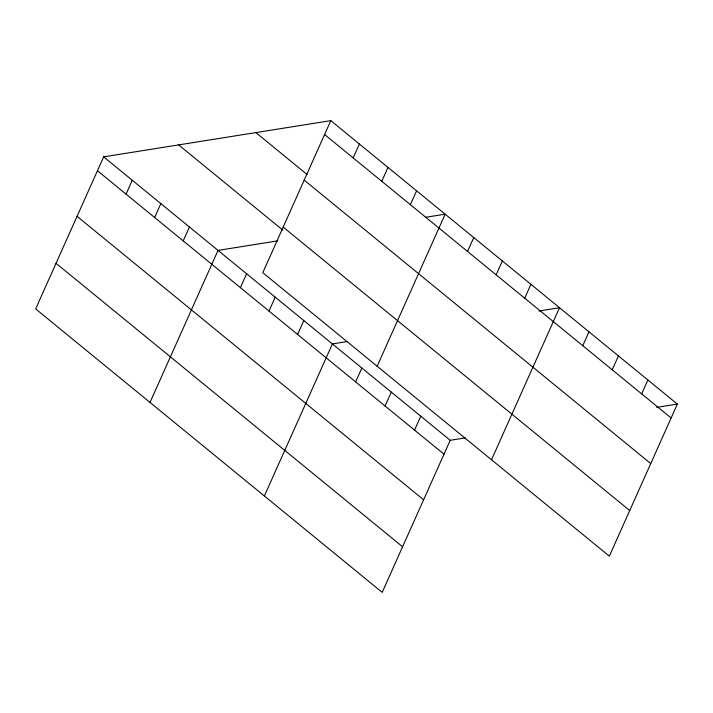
<?xml version="1.0" encoding="UTF-8"?>
<svg xmlns="http://www.w3.org/2000/svg" width="713" height="713" viewBox="0 0 713 713"><rect width="100%" height="100%" fill="white"/><g stroke="black" fill="none" stroke-linecap="round" stroke-linejoin="round"><path stroke-width="1.07" d="M330.805 120.64L262.785 272.696L609.33 556.149L677.35 404.093L330.805 120.64L103.67 156.851L35.65 308.907L382.195 592.36L450.215 440.304L465.42 437.88M126.049 194.123L132.262 180.237M154.632 217.51L160.844 203.624M183.223 240.896L189.435 227.001M150.006 402.444L218.026 250.388L277.776 240.869M240.406 287.66L246.618 273.774M268.997 311.046L275.209 297.161M353.185 157.912L359.397 144.026M297.588 334.433L303.8 320.547M381.776 181.298L387.988 167.412M264.371 495.981L332.383 343.924L347.596 341.5M410.367 204.684L416.579 190.799M355.627 381.91L361.847 368.024M377.15 366.232L445.162 214.185L425.608 217.296M385.091 406L391.303 392.114M467.541 251.457L473.753 237.563M414.547 430.099L420.759 416.205M496.132 274.835L502.344 260.949M524.723 298.221L530.935 284.335M491.507 459.778L559.527 307.722L538.885 311.011M582.771 345.698L588.983 331.812M612.226 369.797L618.438 355.903M641.682 393.888L647.894 380.002M656.709 407.381L677.35 404.093M324.593 134.525L671.138 417.978M255.851 132.591L307.143 174.542M304.201 180.122L650.746 463.575M283.186 227.099L629.731 510.553M178.624 144.899L282.892 230.183M103.67 156.851L450.215 440.304M97.458 170.737L444.003 454.19M77.057 216.333L423.602 499.786M56.042 263.311L402.587 546.764"/></g></svg>
